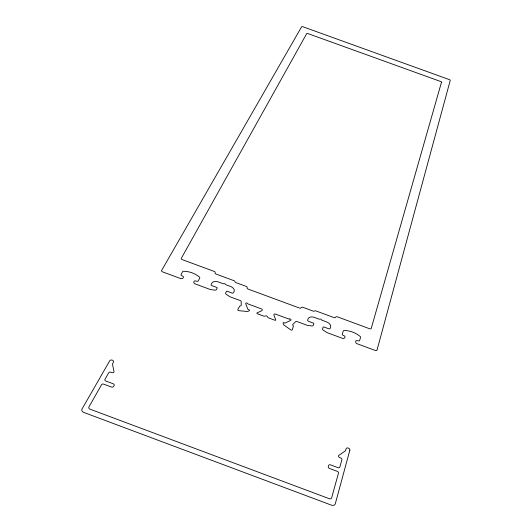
<?xml version="1.0" encoding="UTF-8"?>
<svg xmlns="http://www.w3.org/2000/svg" width="532" height="532" viewBox="0 0 532 532"><rect width="100%" height="100%" fill="white"/><g stroke="black" fill="none" stroke-linecap="round" stroke-linejoin="round"><path stroke-width="0.8" d="M290.445 320.483L285.292 322.977A0.738 0.485 19.5 0 1 284.593 322.964L283.975 322.718A0.745 0.485 19.4 0 0 283.077 323.15L283.516 324.513A1.111 0.732 19.5 0 0 283.922 325.025L290.658 329.793A1.117 0.738 19.9 0 0 292.354 329.647L293.358 326.196A1.111 0.732 19.9 0 0 293.019 325.424A1.111 0.732 19.9 0 1 292.813 324.427L295.573 321.734A1.476 0.964 20 0 1 297.135 321.587L307.243 325.318A1.476 0.964 20.5 0 0 307.742 325.438L311.759 325.923A1.842 1.204 20.7 0 0 313.288 325.278L313.82 323.782A0.732 0.479 20.7 0 0 313.295 323.077L308.74 321.395A1.463 0.951 20.5 0 1 307.689 319.985L308.095 318.868A5.493 3.564 20.7 0 1 314.445 317.424L318.981 319.1A1.091 0.705 20.9 0 0 319.779 319.173L320.178 319.08A0.718 0.465 21 0 1 321.128 319.433L321.381 319.765A1.091 0.705 21.1 0 0 322.04 320.231L326.582 321.907A5.5 3.571 21.3 0 1 330.591 327.173L330.212 328.304A1.47 0.951 21.5 0 1 328.53 328.703L323.975 327.02A0.738 0.479 21.3 0 0 323.13 327.22L322.558 328.882A1.476 0.958 21.3 0 0 323.17 330.073L326.794 332.48A1.476 0.964 21.5 0 0 327.253 332.713L342.262 338.252A2.214 1.443 22.3 0 0 344.776 337.64L344.955 337.069A1.476 0.958 22.3 0 0 343.858 335.639L343.386 335.466A1.47 0.958 22.3 0 1 342.295 334.036L343.253 331.037A1.47 0.951 22.2 0 1 344.197 330.505A17.43 11.385 22.7 0 1 360.064 336.364A1.47 0.951 23 0 1 360.53 337.414L359.639 340.44A1.476 0.958 23 0 1 357.983 340.852L357.511 340.679A1.476 0.958 23 0 0 355.848 341.092L355.675 341.67A2.221 1.443 23 0 0 357.344 343.825L375.386 350.488A1.483 0.964 23.9 0 0 377.028 350.069L450.238 80.412A1.017 0.452 21 0 0 449.4 79.627L302.808 26.726A1.011 0.452 17.3 0 0 301.631 26.786L161.608 270.495A1.476 0.951 13.3 0 0 162.493 271.845L180.335 278.435A2.208 1.423 14.1 0 0 183.088 277.917L183.374 277.385A1.47 0.951 14.2 0 0 182.469 276.035L181.997 275.862A1.47 0.944 14.2 0 1 181.093 274.505L182.609 271.726A1.463 0.938 14.3 0 1 183.7 271.253A17.37 11.272 14.4 0 1 199.42 277.059A1.463 0.938 15 0 1 199.733 278.05L198.27 280.856A1.47 0.944 14.9 0 1 196.461 281.202L195.989 281.029A1.47 0.951 14.8 0 0 194.167 281.375L193.887 281.907A2.208 1.43 14.9 0 0 195.271 283.955L210.173 289.461A1.47 0.958 15.6 0 0 210.672 289.581L215.034 290.133A1.47 0.951 15.8 0 0 216.338 289.654L217.116 288.071A0.732 0.472 15.9 0 0 216.644 287.386L212.115 285.711A1.463 0.944 15.7 0 1 211.177 284.354L211.716 283.283A5.486 3.544 15.9 0 1 218.419 281.98L222.928 283.649A1.091 0.705 16.1 0 0 223.739 283.729L224.165 283.642A0.718 0.459 16.2 0 1 225.116 283.995L225.342 284.314A1.091 0.705 16.3 0 0 225.974 284.766L230.489 286.435A5.48 3.551 16.5 0 1 234.08 291.543L233.575 292.62A1.463 0.951 16.6 0 1 231.799 292.979L227.264 291.31A0.732 0.479 16.4 0 0 226.373 291.483L225.688 292.926A1.835 1.197 16.4 0 0 226.339 294.369L229.618 296.583A1.47 0.958 16.6 0 0 230.063 296.809L240.138 300.527A1.476 0.964 17.1 0 1 241.169 301.637L241.235 305.494L240.384 305.973A1.111 0.732 17.2 0 0 239.58 306.319L237.831 309.491A1.117 0.738 17.1 0 0 238.968 310.681L247.327 311.493A1.111 0.732 17.5 0 0 247.992 311.38L249.295 310.661A0.738 0.485 17.6 0 0 248.949 309.77L248.318 309.551A0.738 0.485 17.6 0 1 247.799 309.119L245.824 303.998M289.375 319A1.044 0.685 19.6 0 1 290.618 319.26A1.044 0.685 19.6 0 1 290.898 320.164M289.335 318.954A1.104 0.725 19.6 0 1 288.47 318.894L275.396 314.066A1.091 0.712 18.9 0 0 274.106 314.352L273.913 314.824A1.091 0.712 18.9 0 0 273.92 315.223L275.716 319.779A0.732 0.479 19 0 1 274.858 320.237L268.554 317.91A1.084 0.712 18.6 0 1 267.902 317.444L267.024 316.221A0.738 0.485 18.5 0 0 266.047 315.862L264.524 316.194A1.084 0.712 18.4 0 1 263.706 316.114L257.408 313.787A0.732 0.479 18.1 0 1 257.116 312.902L261.711 310.715A1.091 0.712 18.2 0 0 262.003 310.422L262.203 309.95A1.091 0.712 18.2 0 0 261.465 308.919L248.404 304.098A1.104 0.718 17.5 0 1 247.732 303.592A1.044 0.685 17.4 0 0 246.575 302.987A1.044 0.685 17.4 0 0 245.724 303.473M349.843 450.198L335.293 503.804A3.398 2.58 27.7 0 1 331.436 505.134L83.837 412.453A3.391 2.527 8.1 0 1 82.021 409.015L109.745 360.756A2.015 1.43 10.3 0 1 112.338 360.171A2.015 1.43 10.3 0 1 113.469 362.139L112.611 363.642A1.656 1.184 10.4 0 0 112.518 364.247L113.981 371.449A1.669 1.197 10.3 0 1 113.376 372.52A1.669 1.197 10.3 0 1 111.74 372.56L110.875 372.234A1.676 1.204 10.1 0 0 108.721 372.733L104.95 379.376A1.682 1.224 9.8 0 0 105.888 381.052L113.19 383.778A1.689 1.23 10.2 0 1 114.134 385.461L113.562 386.491A1.689 1.23 10.1 0 1 111.388 387.017L103.767 384.171A1.696 1.237 9.6 0 0 101.572 384.689L88.897 406.993A2.175 1.623 8.5 0 0 90.081 409.201L329.175 498.657A2.181 1.649 27.3 0 0 331.655 497.812L338.485 473.134A1.702 1.257 26.5 0 0 337.241 471.325L329.521 468.439A1.696 1.25 25.9 0 1 328.284 466.637L328.61 465.5A1.689 1.25 25.9 0 1 330.538 464.882L337.933 467.641A1.689 1.244 26.3 0 0 339.848 467.023L341.883 459.681A1.676 1.224 26.1 0 0 340.653 457.912L339.768 457.58A1.676 1.217 26 0 1 338.585 456.489A1.676 1.217 26 0 1 338.917 455.306L345.248 450.963A1.663 1.204 25.9 0 0 345.614 450.458L346.073 448.795A2.022 1.456 26.1 0 1 348.347 448.084A2.022 1.456 26.1 0 1 349.843 450.198M441.507 82.174L371.25 328.357A1.45 0.924 23.1 0 1 369.634 328.749L337.348 316.846A1.45 0.931 21.6 0 0 335.699 317.225A1.45 0.931 21.5 0 1 334.049 317.604L315.988 310.941A1.45 0.931 20.6 0 0 314.552 311.007A1.45 0.931 20.5 0 1 313.115 311.08L302.921 307.316A1.45 0.931 20 0 0 301.232 307.689A1.45 0.931 19.9 0 1 299.536 308.061L248.118 289.089A1.45 0.931 17.3 0 1 247.147 287.732A1.45 0.931 17.2 0 0 246.183 286.382L236.022 282.638A1.443 0.924 16.7 0 1 235.024 281.667A1.45 0.924 16.6 0 0 234.02 280.703L216.072 274.08A1.443 0.918 15.8 0 1 215.141 272.75A1.443 0.918 15.6 0 0 214.21 271.426L182.21 259.623A1.443 0.911 14.2 0 1 181.319 258.313L306.758 33.529A0.765 0.346 17.5 0 1 307.642 33.476L440.882 81.582A0.765 0.346 20.8 0 1 441.507 82.174"/></g></svg>
